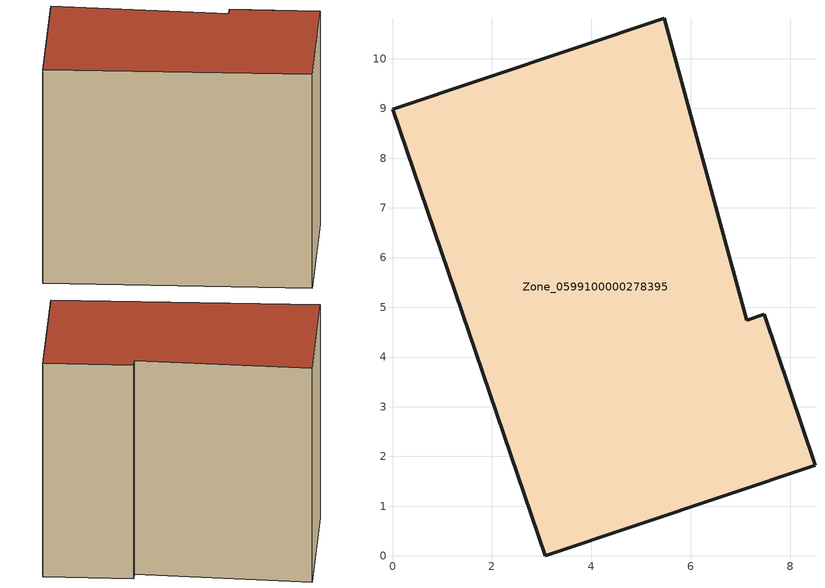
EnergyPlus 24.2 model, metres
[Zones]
Zone_0599100000278395
 floor ground (C_G): 3.07,0 0,8.98 5.47,10.82 7.12,4.74 7.48,4.86 8.5,1.82 z0.33
 wall outside (C_F): 3.07,0 8.5,1.82 7.48,4.86 7.12,4.74 5.47,10.82 0,8.98 3.07,0 z0.33:8.49
 roof outside (C_R): 0,8.98 3.07,0 8.5,1.82 7.48,4.86 7.12,4.74 5.47,10.82 z8.49
[BUILDING]
Pand.0599100000278395: North Axis=0; Terrain=City; Loads Convergence Tolerance Value=0.04; Temperature Convergence Tolerance Value=0.4; Solar Distribution=FullExterior; Maximum Number of Warmup Days=25; Minimum Number of Warmup Days=1
[Site:Location]
Rotterdam.The.Hague.AP_ZH_NLD Design_Conditions: Latitude=51.96; Longitude=4.45; Time Zone=1; Elevation=-4.5
[SITE:GROUNDTEMPERATURE:BUILDINGSURFACE]
18, 18, 18, 18, 18, 18, 18, 18, 18, 18, 18, 18
[MATERIAL] Thermal Absorptance=0.9; Solar Absorptance=0.7; Visible Absorptance=0.7
Name | Roughness | Thickness | Conductivity | Density | Specific Heat
G.TC.1965-1974 | MediumSmooth | 0.15 | 0.882353 | 540 | 1210
F.TC.1965-1974 | Rough | 0.3 | 0.697674 | 1920 | 840
R.TC.1965-1974 | MediumRough | 0.2 | 0.232558 | 1500 | 1000
[CONSTRUCTION]
C_G: G.TC.1965-1974
C_F: F.TC.1965-1974
C_R: R.TC.1965-1974
[ZONE]
Zone_0599100000278395: Type=1; Multiplier=1; Ceiling Height=Autocalculate; Volume=Autocalculate; Floor Area=autocalculate; Part of Total Floor Area=Yes
[ZONEINFILTRATION:DESIGNFLOWRATE]
Infil_Zone_0599100000278395: Zone or ZoneList or Space or SpaceList=Zone_0599100000278395; Schedule=AlwaysOn; Design Flow Rate Calculation Method=Flow/Area; Flow Rate per Floor Area=0.003; Constant Term Coefficient=1; Temperature Term Coefficient=0; Velocity Term Coefficient=0; Velocity Squared Term Coefficient=0
[HVACTEMPLATE:ZONE:IDEALLOADSAIRSYSTEM]
Zone_0599100000278395: Maximum Heating Supply Air Temperature=50; Minimum Cooling Supply Air Temperature=13; Maximum Heating Supply Air Humidity Ratio=0.0156; Minimum Cooling Supply Air Humidity Ratio=0.0077; Heating Limit=NoLimit; Cooling Limit=NoLimit; Dehumidification Control Type=ConstantSensibleHeatRatio; Cooling Sensible Heat Ratio=0.7; Dehumidification Setpoint=60; Humidification Control Type=None; Humidification Setpoint=30; Outdoor Air Method=None; Outdoor Air Flow Rate per Person=0.00944; Outdoor Air Flow Rate per Zone Floor Area=0; Outdoor Air Flow Rate per Zone=0; Demand Controlled Ventilation Type=None; Outdoor Air Economizer Type=NoEconomizer; Heat Recovery Type=None; Sensible Heat Recovery Effectiveness=0.7; Latent Heat Recovery Effectiveness=0.65
[ZONECONTROL:THERMOSTAT]
ThermostatControl_Zone_0599100000278395: Zone or ZoneList=Zone_0599100000278395; Control Type Schedule=DualSetpointControlType; Control 1=Thermostat_Zone_0599100000278395; Temperature Difference Between Cutout And Setpoint=0
[THERMOSTATSETPOINT:DUALSETPOINT]
Thermostat_Zone_0599100000278395: Heating Setpoint Temperature Schedule=HeatingSetpoint_Zone_0599100000278395; Cooling Setpoint Temperature Schedule=CoolingSetpoint_Zone_0599100000278395
[SCHEDULE:COMPACT]
HeatingSetpoint_Zone_0599100000278395: Through: 12/31, For: AllDays, Until: 24:00, 21
CoolingSetpoint_Zone_0599100000278395: Through: 12/31, For: AllDays, Until: 24:00, 24
DualSetpointControlType: Through: 12/31, For: AllDays, Until: 24:00, 4
AlwaysOn: Through: 12/31, For: AllDays, Until: 24:00, 1
